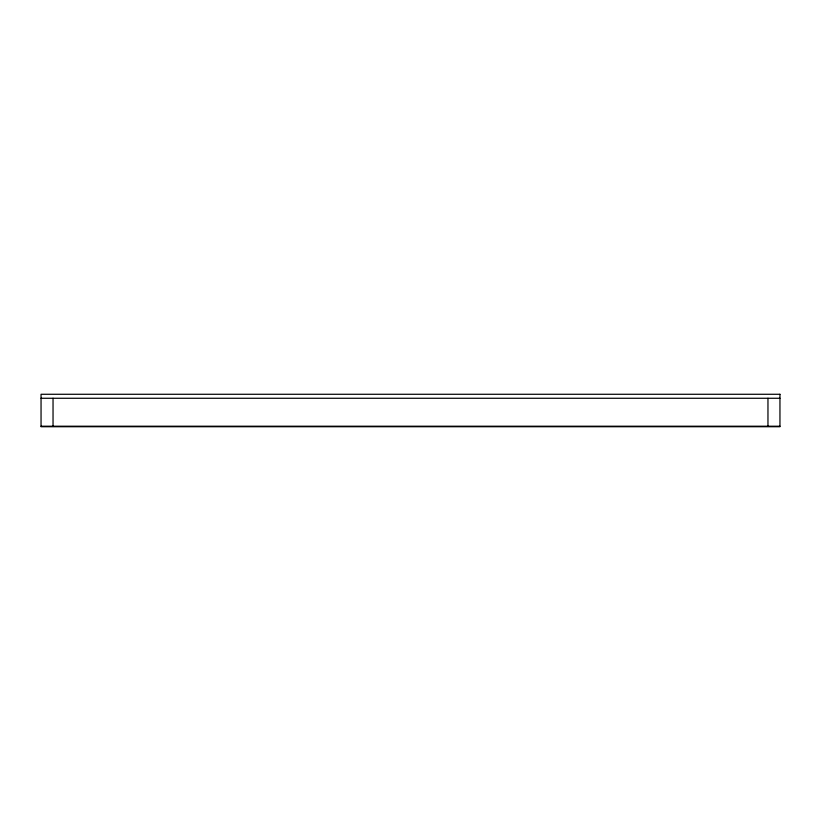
<?xml version="1.0" encoding="UTF-8"?>
<svg xmlns="http://www.w3.org/2000/svg" width="821" height="821" viewBox="0 0 821 821"><rect width="100%" height="100%" fill="white"/><g stroke="black" fill="none" stroke-linecap="round" stroke-linejoin="round"><path stroke-width="1.23" d="M41.05 398.267L779.95 398.267M41.05 426.222L779.95 426.222M767.963 398.267L767.963 426.222M53.037 398.267L53.037 426.222M779.95 394.275L41.05 394.275L41.05 426.725L779.95 426.725L779.95 394.275"/></g></svg>
